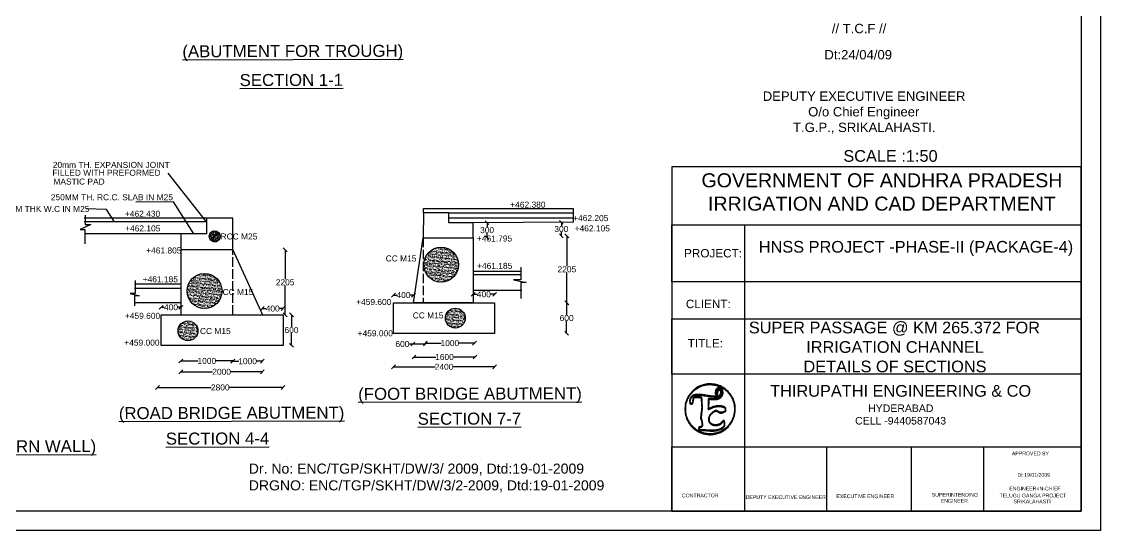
# Model space of a CAD drawing. Header units: millimetres. Extents: x 5124 to 6568637, y 2311 to 91879094.
# Drawn here: x 3502829 to 3529783, y 45931808 to 45944523 of the extents above; entities that cross this region are included whole.
import ezdxf

# ---------------------------------------------------------------- set-up
doc = ezdxf.new("R2010")
doc.units = ezdxf.units.MM
doc.header["$MEASUREMENT"] = 0
doc.linetypes.add('ACAD_ISO02W100', pattern=[15, 12, -3])
for name, color, linetype in [('DIMENSION', 7, 'Continuous'), ('DRAWING', 7, 'Continuous'), ('TEXT', 7, 'Continuous')]:
    doc.layers.add(name, color=color, linetype=linetype)
doc.styles.get("Standard").update_dxf_attribs({"font": 'arial.ttf', "height": 150})
doc.dimstyles.get("Standard").update_dxf_attribs({"dimtxt": 200, "dimasz": 110, "dimexe": 0.18, "dimexo": 0.0625, "dimgap": 0.09, "dimtad": 0, "dimtih": 1, "dimtoh": 1, "dimdec": 0, "dimzin": 0, "dimdsep": 46, "dimtxsty": 'Standard', "dimblk": 'OBLIQUE', "dimcen": 0.09, "dimse1": 1, "dimse2": 1, "dimadec": 0, "dimazin": 0, "dimtfac": 1, "dimtdec": 0, "dimtofl": 0, "dimtmove": 0, "dimatfit": 3, "dimfxl": 1, "dimtolj": 1, "dimtzin": 0, "dimarcsym": 0})

# ---------------------------------------------------------------- blocks, each defined once
blk = doc.blocks.new('_Oblique')
at = {"color": 0, "linetype": 'ByBlock', "lineweight": -2}
blk.add_line((-0.5, -0.5), (0.5, 0.5), dxfattribs=at)
blk = doc.blocks.new('*D108')
at = {"layer": 'Defpoints', "color": 0}
for p in [(3514110, 45939498), (3514459, 45939498), (3514112, 45939123)]:
    blk.add_point(p, dxfattribs=at)
at = {"layer": 'DIMENSION', "color": 0, "lineweight": -2}
for p, q in [((3514459, 45939498), (3514459, 45939387)), ((3514459, 45939123), (3514459, 45939234))]:
    blk.add_line(p, q, dxfattribs=at)
at = {"layer": 'DIMENSION', "color": 0, "lineweight": -2, "xscale": 95, "yscale": 95, "zscale": 95}
for p, rotation in [((3514459, 45939498), 90), ((3514459, 45939123), 270)]:
    blk.add_blockref('_Oblique', p, dxfattribs=dict(at, rotation=rotation))
at = {"layer": 'DIMENSION', "color": 0, "insert": (3514459, 45939311), "char_height": 150, "attachment_point": 5}
blk.add_mtext('\\A1;300', dxfattribs=at)
blk = doc.blocks.new('*D109')
at = {"layer": 'Defpoints', "color": 0}
for p in [(3514112, 45937709), (3514112, 45937496), (3514647, 45937496)]:
    blk.add_point(p, dxfattribs=at)
at = {"layer": 'DIMENSION', "color": 0, "lineweight": -2}
for p, q in [((3514112, 45937709), (3514211, 45937709)), ((3514647, 45937709), (3514548, 45937709))]:
    blk.add_line(p, q, dxfattribs=at)
at = {"layer": 'DIMENSION', "color": 0, "lineweight": -2, "xscale": 95, "yscale": 95, "zscale": 95, "rotation": 180}
blk.add_blockref('_Oblique', (3514112, 45937709), dxfattribs=at)
at = {"layer": 'DIMENSION', "color": 0, "lineweight": -2, "xscale": 95, "yscale": 95, "zscale": 95}
blk.add_blockref('_Oblique', (3514647, 45937709), dxfattribs=at)
at = {"layer": 'DIMENSION', "color": 0, "insert": (3514379, 45937709), "char_height": 150, "attachment_point": 5}
blk.add_mtext('\\A1;400', dxfattribs=at)
blk = doc.blocks.new('*D110')
at = {"layer": 'Defpoints', "color": 0}
for p in [(3516460, 45939507), (3516315, 45939170), (3516460, 45939170)]:
    blk.add_point(p, dxfattribs=at)
at = {"layer": 'DIMENSION', "color": 0, "lineweight": -2}
for p, q in [((3516315, 45939507), (3516315, 45939415)), ((3516315, 45939170), (3516315, 45939262))]:
    blk.add_line(p, q, dxfattribs=at)
at = {"layer": 'DIMENSION', "color": 0, "lineweight": -2, "xscale": 95, "yscale": 95, "zscale": 95}
for p, rotation in [((3516315, 45939507), 90), ((3516315, 45939170), 270)]:
    blk.add_blockref('_Oblique', p, dxfattribs=dict(at, rotation=rotation))
at = {"layer": 'DIMENSION', "color": 0, "insert": (3516315, 45939339), "char_height": 150, "attachment_point": 5}
blk.add_mtext('\\A1;300', dxfattribs=at)
blk = doc.blocks.new('*D111')
at = {"layer": 'Defpoints', "color": 0}
for p in [(3516315, 45939170), (3514647, 45937496), (3516453, 45937496)]:
    blk.add_point(p, dxfattribs=at)
at = {"layer": 'DIMENSION', "color": 0, "lineweight": -2}
for p, q in [((3516453, 45939170), (3516453, 45938410)), ((3516453, 45937496), (3516453, 45938257))]:
    blk.add_line(p, q, dxfattribs=at)
at = {"layer": 'DIMENSION', "color": 0, "lineweight": -2, "xscale": 95, "yscale": 95, "zscale": 95}
for p, rotation in [((3516453, 45939170), 90), ((3516453, 45937496), 270)]:
    blk.add_blockref('_Oblique', p, dxfattribs=dict(at, rotation=rotation))
at = {"layer": 'DIMENSION', "color": 0, "insert": (3516453, 45938333), "char_height": 150, "attachment_point": 5}
blk.add_mtext('\\A1;2205', dxfattribs=at)
blk = doc.blocks.new('*D112')
at = {"layer": 'Defpoints', "color": 0}
for p in [(3516453, 45937496), (3514647, 45936732), (3516447, 45936732)]:
    blk.add_point(p, dxfattribs=at)
at = {"layer": 'DIMENSION', "color": 0, "lineweight": -2}
for p, q in [((3516447, 45937496), (3516447, 45937191)), ((3516447, 45936732), (3516447, 45937038))]:
    blk.add_line(p, q, dxfattribs=at)
at = {"layer": 'DIMENSION', "color": 0, "lineweight": -2, "xscale": 95, "yscale": 95, "zscale": 95}
for p, rotation in [((3516447, 45937496), 90), ((3516447, 45936732), 270)]:
    blk.add_blockref('_Oblique', p, dxfattribs=dict(at, rotation=rotation))
at = {"layer": 'DIMENSION', "color": 0, "insert": (3516447, 45937114), "char_height": 150, "attachment_point": 5}
blk.add_mtext('\\A1;600', dxfattribs=at)
blk = doc.blocks.new('*D113')
at = {"layer": 'Defpoints', "color": 0}
for p in [(3512604, 45936466), (3512604, 45936412), (3512914, 45936407)]:
    blk.add_point(p, dxfattribs=at)
at = {"layer": 'DIMENSION', "color": 0, "lineweight": -2}
for p, q in [((3512604, 45936466), (3512509, 45936466)), ((3512914, 45936466), (3512604, 45936466))]:
    blk.add_line(p, q, dxfattribs=at)
at = {"layer": 'DIMENSION', "color": 0, "lineweight": -2, "xscale": 95, "yscale": 95, "zscale": 95, "rotation": 180}
blk.add_blockref('_Oblique', (3512604, 45936466), dxfattribs=at)
at = {"layer": 'DIMENSION', "color": 0, "lineweight": -2, "xscale": 95, "yscale": 95, "zscale": 95}
blk.add_blockref('_Oblique', (3512914, 45936466), dxfattribs=at)
at = {"layer": 'DIMENSION', "color": 0, "insert": (3512343, 45936466), "char_height": 150, "attachment_point": 5}
blk.add_mtext('\\A1;600', dxfattribs=at)
blk = doc.blocks.new('*D114')
at = {"layer": 'Defpoints', "color": 0}
for p in [(3512914, 45936466), (3514146, 45936487), (3514146, 45936471)]:
    blk.add_point(p, dxfattribs=at)
at = {"layer": 'DIMENSION', "color": 0, "lineweight": -2}
for p, q in [((3512914, 45936487), (3513313, 45936487)), ((3514146, 45936487), (3513747, 45936487))]:
    blk.add_line(p, q, dxfattribs=at)
at = {"layer": 'DIMENSION', "color": 0, "lineweight": -2, "xscale": 95, "yscale": 95, "zscale": 95, "rotation": 180}
blk.add_blockref('_Oblique', (3512914, 45936487), dxfattribs=at)
at = {"layer": 'DIMENSION', "color": 0, "lineweight": -2, "xscale": 95, "yscale": 95, "zscale": 95}
blk.add_blockref('_Oblique', (3514146, 45936487), dxfattribs=at)
at = {"layer": 'DIMENSION', "color": 0, "insert": (3513530, 45936487), "char_height": 150, "attachment_point": 5}
blk.add_mtext('\\A1;1000', dxfattribs=at)
blk = doc.blocks.new('*D115')
at = {"layer": 'Defpoints', "color": 0}
for p in [(3512631, 45936076), (3514157, 45936140), (3514157, 45936098)]:
    blk.add_point(p, dxfattribs=at)
at = {"layer": 'DIMENSION', "color": 0, "lineweight": -2}
for p, q in [((3512631, 45936140), (3513177, 45936140)), ((3514157, 45936140), (3513611, 45936140))]:
    blk.add_line(p, q, dxfattribs=at)
at = {"layer": 'DIMENSION', "color": 0, "lineweight": -2, "xscale": 95, "yscale": 95, "zscale": 95, "rotation": 180}
blk.add_blockref('_Oblique', (3512631, 45936140), dxfattribs=at)
at = {"layer": 'DIMENSION', "color": 0, "lineweight": -2, "xscale": 95, "yscale": 95, "zscale": 95}
blk.add_blockref('_Oblique', (3514157, 45936140), dxfattribs=at)
at = {"layer": 'DIMENSION', "color": 0, "insert": (3513394, 45936140), "char_height": 150, "attachment_point": 5}
blk.add_mtext('\\A1;1600', dxfattribs=at)
blk = doc.blocks.new('*D116')
at = {"layer": 'Defpoints', "color": 0}
for p in [(3512121, 45936732), (3514647, 45936732), (3514647, 45935895)]:
    blk.add_point(p, dxfattribs=at)
at = {"layer": 'DIMENSION', "color": 0, "lineweight": -2}
for p, q in [((3512121, 45935895), (3513159, 45935895)), ((3514647, 45935895), (3513609, 45935895))]:
    blk.add_line(p, q, dxfattribs=at)
at = {"layer": 'DIMENSION', "color": 0, "lineweight": -2, "xscale": 95, "yscale": 95, "zscale": 95, "rotation": 180}
blk.add_blockref('_Oblique', (3512121, 45935895), dxfattribs=at)
at = {"layer": 'DIMENSION', "color": 0, "lineweight": -2, "xscale": 95, "yscale": 95, "zscale": 95}
blk.add_blockref('_Oblique', (3514647, 45935895), dxfattribs=at)
at = {"layer": 'DIMENSION', "color": 0, "insert": (3513384, 45935895), "char_height": 150, "attachment_point": 5}
blk.add_mtext('\\A1;2400', dxfattribs=at)
blk = doc.blocks.new('*D117')
at = {"layer": 'Defpoints', "color": 0}
for p in [(3512121, 45937688), (3512121, 45937496), (3512622, 45937496)]:
    blk.add_point(p, dxfattribs=at)
at = {"layer": 'DIMENSION', "color": 0, "lineweight": -2}
for p, q in [((3512121, 45937688), (3512203, 45937688)), ((3512622, 45937688), (3512540, 45937688))]:
    blk.add_line(p, q, dxfattribs=at)
at = {"layer": 'DIMENSION', "color": 0, "lineweight": -2, "xscale": 95, "yscale": 95, "zscale": 95, "rotation": 180}
blk.add_blockref('_Oblique', (3512121, 45937688), dxfattribs=at)
at = {"layer": 'DIMENSION', "color": 0, "lineweight": -2, "xscale": 95, "yscale": 95, "zscale": 95}
blk.add_blockref('_Oblique', (3512622, 45937688), dxfattribs=at)
at = {"layer": 'DIMENSION', "color": 0, "insert": (3512371, 45937688), "char_height": 150, "attachment_point": 5}
blk.add_mtext('\\A1;400', dxfattribs=at)
blk = doc.blocks.new('*D118')
at = {"layer": 'Defpoints', "color": 0}
for p in [(3506809, 45937197), (3508106, 45937197), (3508106, 45936043)]:
    blk.add_point(p, dxfattribs=at)
at = {"layer": 'DIMENSION', "color": 0, "lineweight": -2}
for p, q in [((3506809, 45936043), (3507241, 45936043)), ((3508106, 45936043), (3507674, 45936043))]:
    blk.add_line(p, q, dxfattribs=at)
at = {"layer": 'DIMENSION', "color": 0, "lineweight": -2, "xscale": 95, "yscale": 95, "zscale": 95, "rotation": 180}
blk.add_blockref('_Oblique', (3506809, 45936043), dxfattribs=at)
at = {"layer": 'DIMENSION', "color": 0, "lineweight": -2, "xscale": 95, "yscale": 95, "zscale": 95}
blk.add_blockref('_Oblique', (3508106, 45936043), dxfattribs=at)
at = {"layer": 'DIMENSION', "color": 0, "insert": (3507457, 45936043), "char_height": 150, "attachment_point": 5}
blk.add_mtext('\\A1;1000', dxfattribs=at)
blk = doc.blocks.new('*D119')
at = {"layer": 'Defpoints', "color": 0}
for p in [(3508846, 45936432), (3508106, 45936043), (3508846, 45936036)]:
    blk.add_point(p, dxfattribs=at)
at = {"layer": 'DIMENSION', "color": 0, "lineweight": -2}
for p, q in [((3508106, 45936036), (3508259, 45936036)), ((3508846, 45936036), (3508693, 45936036))]:
    blk.add_line(p, q, dxfattribs=at)
at = {"layer": 'DIMENSION', "color": 0, "lineweight": -2, "xscale": 95, "yscale": 95, "zscale": 95, "rotation": 180}
blk.add_blockref('_Oblique', (3508106, 45936036), dxfattribs=at)
at = {"layer": 'DIMENSION', "color": 0, "lineweight": -2, "xscale": 95, "yscale": 95, "zscale": 95}
blk.add_blockref('_Oblique', (3508846, 45936036), dxfattribs=at)
at = {"layer": 'DIMENSION', "color": 0, "insert": (3508476, 45936036), "char_height": 150, "attachment_point": 5}
blk.add_mtext('\\A1;1000', dxfattribs=at)
blk = doc.blocks.new('*D120')
at = {"layer": 'Defpoints', "color": 0}
for p in [(3509361, 45937352), (3508846, 45937197), (3509361, 45937197)]:
    blk.add_point(p, dxfattribs=at)
at = {"layer": 'DIMENSION', "color": 0, "lineweight": -2}
for p, q in [((3508846, 45937352), (3508935, 45937352)), ((3509361, 45937352), (3509272, 45937352))]:
    blk.add_line(p, q, dxfattribs=at)
at = {"layer": 'DIMENSION', "color": 0, "lineweight": -2, "xscale": 95, "yscale": 95, "zscale": 95, "rotation": 180}
blk.add_blockref('_Oblique', (3508846, 45937352), dxfattribs=at)
at = {"layer": 'DIMENSION', "color": 0, "lineweight": -2, "xscale": 95, "yscale": 95, "zscale": 95}
blk.add_blockref('_Oblique', (3509361, 45937352), dxfattribs=at)
at = {"layer": 'DIMENSION', "color": 0, "insert": (3509103, 45937352), "char_height": 150, "attachment_point": 5}
blk.add_mtext('\\A1;400', dxfattribs=at)
blk = doc.blocks.new('*D121')
at = {"layer": 'Defpoints', "color": 0}
for p in [(3509361, 45937197), (3509361, 45936432), (3509573, 45936432)]:
    blk.add_point(p, dxfattribs=at)
at = {"layer": 'DIMENSION', "color": 0, "lineweight": -2}
for p, q in [((3509573, 45937197), (3509573, 45936891)), ((3509573, 45936432), (3509573, 45936738))]:
    blk.add_line(p, q, dxfattribs=at)
at = {"layer": 'DIMENSION', "color": 0, "lineweight": -2, "xscale": 95, "yscale": 95, "zscale": 95}
for p, rotation in [((3509573, 45937197), 90), ((3509573, 45936432), 270)]:
    blk.add_blockref('_Oblique', p, dxfattribs=dict(at, rotation=rotation))
at = {"layer": 'DIMENSION', "color": 0, "insert": (3509573, 45936815), "char_height": 150, "attachment_point": 5}
blk.add_mtext('\\A1;600', dxfattribs=at)
blk = doc.blocks.new('*D122')
at = {"layer": 'Defpoints', "color": 0}
for p in [(3506809, 45937197), (3508846, 45937197), (3508846, 45935770)]:
    blk.add_point(p, dxfattribs=at)
at = {"layer": 'DIMENSION', "color": 0, "lineweight": -2}
for p, q in [((3506809, 45935770), (3507602, 45935770)), ((3508846, 45935770), (3508052, 45935770))]:
    blk.add_line(p, q, dxfattribs=at)
at = {"layer": 'DIMENSION', "color": 0, "lineweight": -2, "xscale": 95, "yscale": 95, "zscale": 95, "rotation": 180}
blk.add_blockref('_Oblique', (3506809, 45935770), dxfattribs=at)
at = {"layer": 'DIMENSION', "color": 0, "lineweight": -2, "xscale": 95, "yscale": 95, "zscale": 95}
blk.add_blockref('_Oblique', (3508846, 45935770), dxfattribs=at)
at = {"layer": 'DIMENSION', "color": 0, "insert": (3507827, 45935770), "char_height": 150, "attachment_point": 5}
blk.add_mtext('\\A1;2000', dxfattribs=at)
blk = doc.blocks.new('*D123')
at = {"layer": 'Defpoints', "color": 0}
for p in [(3506226, 45936432), (3509361, 45936432), (3509361, 45935380)]:
    blk.add_point(p, dxfattribs=at)
at = {"layer": 'DIMENSION', "color": 0, "lineweight": -2}
for p, q in [((3506226, 45935380), (3507568, 45935380)), ((3509361, 45935380), (3508018, 45935380))]:
    blk.add_line(p, q, dxfattribs=at)
at = {"layer": 'DIMENSION', "color": 0, "lineweight": -2, "xscale": 95, "yscale": 95, "zscale": 95, "rotation": 180}
blk.add_blockref('_Oblique', (3506226, 45935380), dxfattribs=at)
at = {"layer": 'DIMENSION', "color": 0, "lineweight": -2, "xscale": 95, "yscale": 95, "zscale": 95}
blk.add_blockref('_Oblique', (3509361, 45935380), dxfattribs=at)
at = {"layer": 'DIMENSION', "color": 0, "insert": (3507793, 45935380), "char_height": 150, "attachment_point": 5}
blk.add_mtext('\\A1;2800', dxfattribs=at)
blk = doc.blocks.new('*D124')
at = {"layer": 'Defpoints', "color": 0}
for p in [(3508106, 45938819), (3509413, 45938819), (3509361, 45937197)]:
    blk.add_point(p, dxfattribs=at)
at = {"layer": 'DIMENSION', "color": 0, "lineweight": -2}
for p, q in [((3509413, 45938819), (3509413, 45938085)), ((3509413, 45937197), (3509413, 45937932))]:
    blk.add_line(p, q, dxfattribs=at)
at = {"layer": 'DIMENSION', "color": 0, "lineweight": -2, "xscale": 95, "yscale": 95, "zscale": 95}
for p, rotation in [((3509413, 45938819), 90), ((3509413, 45937197), 270)]:
    blk.add_blockref('_Oblique', p, dxfattribs=dict(at, rotation=rotation))
at = {"layer": 'DIMENSION', "color": 0, "insert": (3509413, 45938008), "char_height": 150, "attachment_point": 5}
blk.add_mtext('\\A1;2205', dxfattribs=at)
blk = doc.blocks.new('*D155')
at = {"layer": 'Defpoints', "color": 0}
for p in [(3506809, 45937384), (3506316, 45937197), (3506809, 45937197)]:
    blk.add_point(p, dxfattribs=at)
at = {"layer": 'DIMENSION', "color": 0, "lineweight": -2}
for p, q in [((3506316, 45937384), (3506394, 45937384)), ((3506809, 45937384), (3506731, 45937384))]:
    blk.add_line(p, q, dxfattribs=at)
at = {"layer": 'DIMENSION', "color": 0, "lineweight": -2, "xscale": 95, "yscale": 95, "zscale": 95, "rotation": 180}
blk.add_blockref('_Oblique', (3506316, 45937384), dxfattribs=at)
at = {"layer": 'DIMENSION', "color": 0, "lineweight": -2, "xscale": 95, "yscale": 95, "zscale": 95}
blk.add_blockref('_Oblique', (3506809, 45937384), dxfattribs=at)
at = {"layer": 'DIMENSION', "color": 0, "insert": (3506562, 45937384), "char_height": 150, "attachment_point": 5}
blk.add_mtext('\\A1;400', dxfattribs=at)

msp = doc.modelspace()

# ---------------------------------------------------------------- hatches: boundary and pattern name
at = {"layer": 'DRAWING'}
h = msp.add_hatch(dxfattribs=at)
h.set_pattern_fill('AR-CONC,_O', color=256, scale=10)
h.set_pattern_definition([(50, (72890.655, -21554.027), (71.72601826, -6.2752135), [7.5, -82.5]), (355, (72890.655, -21554.03), (-13.87513336, 75.21921337), [6, -66]), (100.4514, (72896.63, -21554.55), (57.85093817, 68.94395421), [6.374019, -70.1142112]), (46.1842, (72890.655, -21534.03), (106.72410486, -16.55190143), [11.25, -123.75]), (96.6356, (72899.55, -21535.41), (93.46627055, 97.4117871), [9.5610288, -105.1713]), (351.1842, (72890.65, -21534.03), (93.46619451, 97.4118601), [9, -99]), (21, (72900.655, -21539.027), (59.69070521, -40.26188907), [7.5, -82.5]), (326, (72900.655, -21539.03), (24.33153319, 72.5150045), [6, -66]), (71.4514, (72905.63, -21542.38), (84.02226286, 32.25304967), [6.374019, -70.1142112]), (37.5, (72890.655, -21554.027), (1.215985532, 33.289385383), [0, -65.2, 0, -67, 0, -66.25]), (7.5, (72890.655, -21554.027), (26.306953744, 39.441171188), [0, -38.2, 0, -63.7, 0, -25.25]), (327.5, (72868.355, -21554.027), (53.382243617, -2.255487173), [0, -25, 0, -78, 0, -103.5]), (317.5, (72858.355, -21554.027), (58.318616934, 10.010498233), [0, -32.5, 0, -51.8, 0, -73.5])])
h.paths.add_polyline_path([(3507517.6, 45939158.7, 1), (3507792.9, 45939158.7, 1)])
h = msp.add_hatch(dxfattribs=at)
h.set_pattern_fill('AR-CONC,_O', color=256, scale=10)
h.set_pattern_definition([(50, (78545.736, -22263.086), (71.72601826, -6.2752135), [7.5, -82.5]), (355, (78545.736, -22263.086), (-13.87513336, 75.21921337), [6, -66]), (100.4514, (78551.71, -22263.61), (57.85093817, 68.94395421), [6.374019, -70.1142112]), (46.1842, (78545.74, -22243.09), (106.72410486, -16.55190143), [11.25, -123.75]), (96.6356, (78554.63, -22244.47), (93.46627055, 97.4117871), [9.5610288, -105.1713]), (351.1842, (78545.74, -22243.09), (93.46619451, 97.4118601), [9, -99]), (21, (78555.736, -22248.086), (59.69070521, -40.26188907), [7.5, -82.5]), (326, (78555.736, -22248.086), (24.33153319, 72.5150045), [6, -66]), (71.4514, (78560.71, -22251.44), (84.02226286, 32.25304967), [6.374019, -70.1142112]), (37.5, (78545.736, -22263.086), (1.215985532, 33.289385383), [0, -65.2, 0, -67, 0, -66.25]), (7.5, (78545.736, -22263.086), (26.306953744, 39.441171188), [0, -38.2, 0, -63.7, 0, -25.25]), (327.5, (78523.436, -22263.086), (53.382243617, -2.255487173), [0, -25, 0, -78, 0, -103.5]), (317.5, (78513.436, -22263.086), (58.318616934, 10.010498233), [0, -32.5, 0, -51.8, 0, -73.5])])
h.paths.add_polyline_path([(3512875.7, 45938449.6, 1), (3513745, 45938449.6, 1)])
h = msp.add_hatch(dxfattribs=at)
h.set_pattern_fill('AR-CONC,_O', color=256, scale=10)
h.set_pattern_definition([(50, (72634.953, -22921.46), (71.72601826, -6.2752135), [7.5, -82.5]), (355, (72634.95, -22921.46), (-13.87513336, 75.21921337), [6, -66]), (100.4514, (72640.93, -22921.98), (57.85093817, 68.94395421), [6.374019, -70.1142112]), (46.1842, (72634.95, -22901.46), (106.72410486, -16.55190143), [11.25, -123.75]), (96.6356, (72643.85, -22902.84), (93.46627055, 97.4117871), [9.5610288, -105.1713]), (351.1842, (72634.95, -22901.46), (93.46619451, 97.4118601), [9, -99]), (21, (72644.953, -22906.46), (59.69070521, -40.26188907), [7.5, -82.5]), (326, (72644.95, -22906.46), (24.33153319, 72.5150045), [6, -66]), (71.4514, (72649.93, -22909.81), (84.02226286, 32.25304967), [6.374019, -70.1142112]), (37.5, (72634.953, -22921.458), (1.215985532, 33.289385383), [0, -65.2, 0, -67, 0, -66.25]), (7.5, (72634.953, -22921.458), (26.306953744, 39.441171188), [0, -38.2, 0, -63.7, 0, -25.25]), (327.5, (72612.653, -22921.458), (53.382243617, -2.255487173), [0, -25, 0, -78, 0, -103.5]), (317.5, (72602.653, -22921.46), (58.318616934, 10.010498233), [0, -32.5, 0, -51.8, 0, -73.5])])
h.paths.add_polyline_path([(3506962.4, 45937791.2, 1), (3507836.7, 45937791.2, 1)])
h = msp.add_hatch(dxfattribs=at)
h.set_pattern_fill('AR-CONC,_O', color=256, scale=10)
h.set_pattern_definition([(50, (78900.82, -23599.59), (71.72601826, -6.2752135), [7.5, -82.5]), (355, (78900.82, -23599.59), (-13.87513336, 75.21921337), [6, -66]), (100.4514, (78906.796, -23600.116), (57.85093817, 68.94395421), [6.374019, -70.1142112]), (46.1842, (78900.82, -23579.59), (106.72410486, -16.55190143), [11.25, -123.75]), (96.6356, (78909.71, -23580.97), (93.46627055, 97.4117871), [9.5610288, -105.1713]), (351.1842, (78900.82, -23579.59), (93.46619451, 97.4118601), [9, -99]), (21, (78910.82, -23584.59), (59.69070521, -40.26188907), [7.5, -82.5]), (326, (78910.82, -23584.59), (24.33153319, 72.5150045), [6, -66]), (71.4514, (78915.79, -23587.95), (84.02226286, 32.25304967), [6.374019, -70.1142112]), (37.5, (78900.819, -23599.593), (1.215985532, 33.289385383), [0, -65.2, 0, -67, 0, -66.25]), (7.5, (78900.82, -23599.593), (26.306953744, 39.441171188), [0, -38.2, 0, -63.7, 0, -25.25]), (327.5, (78878.519, -23599.593), (53.382243617, -2.255487173), [0, -25, 0, -78, 0, -103.5]), (317.5, (78868.52, -23599.593), (58.318616934, 10.010498233), [0, -32.5, 0, -51.8, 0, -73.5])])
h.paths.add_polyline_path([(3513417.4, 45937113.1, 1), (3513913.4, 45937113.1, 1)])
h = msp.add_hatch(dxfattribs=at)
h.set_pattern_fill('AR-CONC,_O', color=256, scale=10)
h.set_pattern_definition([(50, (72220.993, -23916.705), (71.72601826, -6.2752135), [7.5, -82.5]), (355, (72220.99, -23916.705), (-13.87513336, 75.21921337), [6, -66]), (100.4514, (72226.97, -23917.23), (57.85093817, 68.94395421), [6.374019, -70.1142112]), (46.1842, (72220.99, -23896.705), (106.72410486, -16.55190143), [11.25, -123.75]), (96.6356, (72229.89, -23898.08), (93.46627055, 97.4117871), [9.5610288, -105.1713]), (351.1842, (72220.99, -23896.7), (93.46619451, 97.4118601), [9, -99]), (21, (72230.993, -23901.705), (59.69070521, -40.26188907), [7.5, -82.5]), (326, (72230.99, -23901.705), (24.33153319, 72.5150045), [6, -66]), (71.4514, (72235.97, -23905.06), (84.02226286, 32.25304967), [6.374019, -70.1142112]), (37.5, (72220.993, -23916.705), (1.215985532, 33.289385383), [0, -65.2, 0, -67, 0, -66.25]), (7.5, (72220.993, -23916.705), (26.306953744, 39.441171188), [0, -38.2, 0, -63.7, 0, -25.25]), (327.5, (72198.693, -23916.705), (53.382243617, -2.255487173), [0, -25, 0, -78, 0, -103.5]), (317.5, (72188.693, -23916.705), (58.318616934, 10.010498233), [0, -32.5, 0, -51.8, 0, -73.5])])
h.paths.add_polyline_path([(3506737.6, 45936796, 1), (3507233.6, 45936796, 1)])

# ---------------------------------------------------------------- linework, layer by layer
for points in [[(3519926.1, 45935464.8, 0.011371), (3519856.6, 45935448, 0.02579), (3519805.1, 45935431.5, 0.027062), (3519757.2, 45935410.2, 0.013799), (3519699.3, 45935378.7, 0.049276), (3519647, 45935341, 0.020623), (3519584.4, 45935281, 0.020736), (3519525.6, 45935214.5, 0.039557), (3519485.2, 45935155.8, 0.070595), (3519420.5, 45934995.3, 0.067578), (3519401.7, 45934820.7, 0.067285), (3519430.2, 45934646.8, 0.06891), (3519503.7, 45934488.1, 0.057705), (3519590.2, 45934382.7, 0.054334), (3519700.1, 45934297.3, 0.05355), (3519827.5, 45934236.7, 0.052844), (3519965.4, 45934204.1, 0.040381), (3520043, 45934200.6, 0.03202), (3520126.6, 45934208.9, 0.031364), (3520210.4, 45934228.2, 0.03411), (3520288.7, 45934257.4, 0.075635), (3520445.6, 45934359.3, 0.073326), (3520567, 45934504.2, 0.073591), (3520641.1, 45934677.5, 0.077104), (3520660.3, 45934862, 0.004861), (3520657.2, 45934913.2, 0.019003), (3520653.8, 45934944.7, 0.02286), (3520648.3, 45934972.9, 0.009468), (3520638.4, 45935010.6, 0.065489), (3520577.7, 45935151.8, 0.057691), (3520480.3, 45935279.3, 0.058022), (3520357, 45935380.6, 0.068022), (3520219.9, 45935444.4, 0.035725), (3520150.9, 45935460.5, 0.021943), (3520067.9, 45935469.9, 0.021989), (3519987.1, 45935471.9, 0.048915)], [(3520186.9, 45935430.8, -0.010053), (3520232.2, 45935417.9, -0.02116), (3520266.6, 45935405.6, -0.022523), (3520298.5, 45935391, -0.013074), (3520335.5, 45935370.8, -0.040153), (3520404.6, 45935322.9, -0.032263), (3520470.8, 45935261.1, -0.031944), (3520529.2, 45935190.5, -0.036921), (3520575.1, 45935116.2, -0.012801), (3520590.6, 45935084.4, -0.018323), (3520602.6, 45935055.4, -0.011926), (3520611, 45935031.2, -0.421559), (3520608.4, 45935026.4, 0.438354), (3520608, 45935025.6, 0.035377), (3520609.1, 45935023.3, 0.030088), (3520611.1, 45935020.1, 0.016409), (3520613.9, 45935016.5, -0.136522), (3520627.5, 45934986.1, -0.015322), (3520636.5, 45934910.2, -0.019775), (3520640.4, 45934828.7, -0.035566), (3520636.2, 45934762, -0.046854), (3520608.3, 45934641.4, -0.049001), (3520558.7, 45934529.9, -0.049074), (3520488.4, 45934430.4, -0.047266), (3520399.3, 45934345.1, -0.036649), (3520351.2, 45934312.5, -0.020541), (3520288.5, 45934279.8, -0.020402), (3520225.4, 45934253.2, -0.050634), (3520177, 45934240.4, 0.011096), (3520168, 45934238.8, 0.006376), (3520157.2, 45934236.4, 0.006368), (3520146.4, 45934233.8, 0.010561), (3520137.4, 45934231.3, -0.075797), (3520053.9, 45934219.3, -0.036256), (3519945.6, 45934228.1, -0.035773), (3519835.4, 45934253.4, -0.053967), (3519745, 45934292.1, -0.043816), (3519642.7, 45934362.1, -0.050353), (3519559.3, 45934446, -0.04992), (3519493.7, 45934545.5, -0.041857), (3519444.6, 45934662, -0.041799), (3519430.2, 45934723.1, -0.022952), (3519422.4, 45934799.6, -0.022835), (3519421.6, 45934877.8, -0.036198), (3519428.7, 45934944.4, -0.027029), (3519442.6, 45935002.6, -0.021589), (3519463.6, 45935063.6, -0.021847), (3519489.3, 45935121.5, -0.030803), (3519517.5, 45935170.5, -0.030973), (3519552, 45935216.1, -0.014365), (3519602, 45935271.2, -0.013732), (3519653.3, 45935321.7, -0.048124), (3519690.1, 45935349.8, -0.015617), (3519719.4, 45935366.9, -0.006514), (3519759.9, 45935388, -0.006284), (3519800.1, 45935407.8, -0.02113), (3519827.1, 45935419.2, -0.047647), (3519907.9, 45935441.1, -0.034153), (3520001.2, 45935450.5, -0.033468), (3520097.3, 45935447.2, -0.039389)], [(3520223.2, 45935374, 0.079905), (3520206.7, 45935363.7, 0.042826), (3520189.8, 45935346.4, 0.042991), (3520176.5, 45935327, 0.097401), (3520170.9, 45935310.1, -0.017144), (3520169.4, 45935300.6, -0.007361), (3520166.7, 45935288, -0.007273), (3520163.5, 45935274.7, -0.009527), (3520160.1, 45935262.7, 0.057314), (3520155.9, 45935239.1, 0.105744), (3520158.8, 45935219.8, 0.129803), (3520168.6, 45935206, 0.112787), (3520184.4, 45935198, 0.089359), (3520203.3, 45935196.7, 0.205539), (3520215.4, 45935203.6, 0.119945), (3520222.8, 45935220.6, 0.023277), (3520227, 45935254, -0.017196), (3520230.9, 45935288.3, -0.101894), (3520237, 45935305.2, -0.209902), (3520247.1, 45935312.1, -0.109281), (3520262.6, 45935311.7, -0.199104), (3520282.1, 45935297.2, -0.104543), (3520292.1, 45935268.2, -0.087788), (3520290.2, 45935232.8, -0.092435), (3520276.2, 45935200.8, -0.140361), (3520243.8, 45935173.8, -0.085225), (3520195.1, 45935161.6, -0.045138), (3520118.6, 45935162.7, -0.010085), (3519988.8, 45935178.9, 0.001129), (3519863, 45935197, 0.010475), (3519808.5, 45935203.5, 0.019654), (3519767.2, 45935206, 0.009807), (3519714.8, 45935206, 0.021045), (3519659.5, 45935202.6, 0.064199), (3519623, 45935193.9, 0.07759), (3519593.8, 45935177.4, 0.04157), (3519563.5, 45935149, 0.033858), (3519542.6, 45935122.5, 0.055821), (3519529.3, 45935097.4, 0.056084), (3519521.9, 45935070, 0.03454), (3519519.1, 45935036.7, 0.036481), (3519521.1, 45935003.2, 0.103396), (3519528.8, 45934981.3, 0.148662), (3519542.7, 45934968.8, 0.109578), (3519562.9, 45934964.3, 0.120124), (3519582.9, 45934969.2, 0.145), (3519596.7, 45934982.5, 0.076305), (3519606.6, 45935008.5, 0.015923), (3519615.4, 45935056.7, -0.009484), (3519619.4, 45935080.6, -0.012925), (3519624, 45935102, -0.009784), (3519628.6, 45935119.5, -0.12767), (3519632, 45935125.2, -0.187867), (3519645.1, 45935131, -0.006627), (3519701.3, 45935132.6, -0.01166), (3519755.8, 45935132.3, -0.060862), (3519785.4, 45935127.7, -0.161099), (3519797.7, 45935119.5, -0.110854), (3519804.9, 45935104.1, -0.037878), (3519809.1, 45935074.1, -0.003666), (3519813.4, 45935000.7, 0.004284), (3519815, 45934973.8, 0.004704), (3519817, 45934947.9, 0.004401), (3519819.1, 45934925.7, 0.023561), (3519821, 45934913.8, -0.066487), (3519822.4, 45934892.5, -0.007257), (3519818.4, 45934843.6, -0.006419), (3519810.6, 45934772.5, -0.001903), (3519796.9, 45934663.9, 0.0101), (3519793.4, 45934631.7, 0.046767), (3519793.5, 45934613.1, 0.054451), (3519797.1, 45934596.1, 0.016832), (3519806, 45934571.5, -0.025497), (3519812.9, 45934551.4, -0.017703), (3519818.8, 45934528.2, -0.016989), (3519823.2, 45934503.3, -0.017395), (3519825.9, 45934478.4), (3519829.8, 45934425), (3519804.4, 45934410.7, -0.015536), (3519793.9, 45934405.3, -0.017122), (3519783.5, 45934400.7, -0.016739), (3519774.4, 45934397.3, -0.078777), (3519768.9, 45934396.5, 0.131176), (3519755.6, 45934392.9, 0.136592), (3519746.1, 45934383.3, 0.106124), (3519741.4, 45934367.9, 0.058162), (3519742.1, 45934348.1, 0.016688), (3519744.1, 45934337.1, 0.019181), (3519746.8, 45934326.7, 0.018627), (3519749.7, 45934318.2, 0.096084), (3519752.4, 45934313.9, 0.155202), (3519757, 45934311.3, 0.015688), (3519769.7, 45934309.1, 0.01847), (3519785.3, 45934307.5, 0.013691), (3519802.7, 45934306.7, -0.011921), (3519861.6, 45934304.6, -0.00413), (3519946.4, 45934298.7, -0.001098), (3520036.4, 45934291.5, -0.118504), (3520047.9, 45934287.7, 0.16291), (3520061, 45934284.7, 0.003581), (3520126.7, 45934291.2, 0.008625), (3520189.9, 45934299.1, 0.028406), (3520231, 45934307.3, 0.032579), (3520269.9, 45934320.2, 0.025466), (3520310.2, 45934339, 0.026004), (3520345.7, 45934360.3, 0.061344), (3520369, 45934380.4, 0.068447), (3520389.5, 45934410.5, 0.076262), (3520400.2, 45934443.9, 0.067476), (3520401, 45934482.3, 0.040065), (3520392.3, 45934527.2, 0.044341), (3520384.1, 45934548.7, 0.167899), (3520374.2, 45934558.8, 0.248042), (3520362.8, 45934558.4, 0.093969), (3520350.3, 45934547.8, -0.014529), (3520310.6, 45934501.4, -0.059632), (3520282.7, 45934477.3, -0.07471), (3520253.1, 45934463.1, -0.031322), (3520210.1, 45934452.8, -0.011719), (3520182.6, 45934448.7, -0.030157), (3520162.5, 45934447.4, -0.035481), (3520144.5, 45934448.6, -0.022756), (3520123.8, 45934452.4, -0.041651), (3520091.8, 45934462.7, -0.044873), (3520062.7, 45934478, -0.048687), (3520039.3, 45934496.6, -0.078972), (3520024.1, 45934517, -0.088886), (3520014.7, 45934546.1, -0.038681), (3520012.5, 45934586.9, -0.038538), (3520016.7, 45934628.7, -0.068656), (3520027.3, 45934661.6, -0.047822), (3520046.6, 45934693.3, -0.035478), (3520073.5, 45934724.3, -0.035754), (3520104.1, 45934751, -0.052131), (3520134.7, 45934769.3, -0.030465), (3520167.3, 45934782.1, -0.089851), (3520191.1, 45934785.4, -0.11423), (3520211.1, 45934779.8, -0.067663), (3520231.1, 45934765, 0.096235), (3520256.6, 45934748.4, 0.073317), (3520288.9, 45934740.5, 0.064558), (3520326.1, 45934741.8, 0.048869), (3520365.6, 45934752.4, 0.015923), (3520402.1, 45934767.5, 0.109612), (3520417.5, 45934779.1, 0.141247), (3520424.7, 45934794.7, 0.03256), (3520427.2, 45934824, 0.013265), (3520427, 45934846.8, 0.061516), (3520425, 45934859.7, 0.091027), (3520420.2, 45934869.2, 0.050414), (3520411.4, 45934878.8, 0.128873), (3520341.9, 45934914.1, 0.05989), (3520240.3, 45934923.7, 0.055893), (3520129.4, 45934908.4, 0.065288), (3520030.8, 45934869.1, -0.008116), (3520018.8, 45934862.7, -0.012981), (3520008.4, 45934857.6, -0.006773), (3519999.6, 45934853.8, -0.304845), (3519997.8, 45934854.1, -0.211798), (3519997, 45934856.3, -0.000838), (3519998.3, 45934882.5, -0.003985), (3520000.1, 45934912.3, -0.002472), (3520002.7, 45934947.4, 0.004385), (3520005.3, 45934984.1, 0.005065), (3520007.1, 45935019.1, 0.004554), (3520008, 45935048.8, 0.029433), (3520007.5, 45935063.8), (3520005.1, 45935089.1), (3520034.9, 45935084.5, 0.022308), (3520051.2, 45935082.7, 0.005402), (3520078.3, 45935081.3, 0.005531), (3520109.4, 45935080.3, 0.005473), (3520140.7, 45935080, 0.006594), (3520184.9, 45935080.6, 0.031106), (3520210.2, 45935082.9, 0.045299), (3520230.3, 45935087.9, 0.025886), (3520253.4, 45935097.3, 0.074598), (3520296.7, 45935126, 0.070434), (3520330.6, 45935166.6, 0.07263), (3520351.1, 45935213.7, 0.089071), (3520355.3, 45935261.5, 0.01957), (3520350.8, 45935296, 0.056074), (3520344.1, 45935319.2, 0.065261), (3520333.1, 45935338.3, 0.034277), (3520314.9, 45935358.9, 0.027009), (3520302.4, 45935370, 0.068734), (3520292, 45935376.2, 0.07176), (3520280.5, 45935379.2, 0.031521), (3520264.8, 45935379.9, 0.016443), (3520253, 45935379.4, 0.015199), (3520240.9, 45935378, 0.015395), (3520230.2, 45935376.2, 0.04795)], [(3520293.6, 45935352.3, -0.056619), (3520312.1, 45935333.3, -0.070112), (3520324.4, 45935312, -0.063176), (3520331.1, 45935286.3, -0.036102), (3520332.9, 45935254.2, -0.026103), (3520330.7, 45935221.4, -0.05922), (3520324.9, 45935197.3, -0.061276), (3520313.7, 45935175.8, -0.029698), (3520294.6, 45935151.2, -0.094532), (3520257.3, 45935122.1, -0.069609), (3520207.7, 45935104.8, -0.05177), (3520142.1, 45935098.8, -0.023109), (3520055.5, 45935103.7, 0.014899), (3520012.2, 45935106.9, 0.124815), (3519993.2, 45935102.9, 0.252886), (3519985.1, 45935091.7, 0.073732), (3519985.6, 45935069.7, -0.042717), (3519986.8, 45935054.7, -0.005288), (3519986.4, 45935021.8, -0.006212), (3519984.9, 45934982.7, -0.005103), (3519982.4, 45934941, 0.004606), (3519979.7, 45934896, 0.010714), (3519978.7, 45934862.2, 0.007341), (3519978.8, 45934836.6, 0.193504), (3519981.5, 45934830.4, 0.272952), (3519987.1, 45934828.9, 0.017404), (3520003.9, 45934834.4, 0.018882), (3520026.4, 45934843.6, 0.007944), (3520056, 45934857.6, -0.00991), (3520096, 45934876.3, -0.029968), (3520124.1, 45934886.8, -0.03192), (3520152.4, 45934893.6, -0.012489), (3520192, 45934899.4, -0.031624), (3520259.2, 45934903.2, -0.042774), (3520319.8, 45934897.6, -0.049658), (3520369.4, 45934883.6, -0.102801), (3520402.9, 45934861.6, -0.146745), (3520409.3, 45934849.6, -0.055372), (3520411.1, 45934830.3, -0.054274), (3520408.5, 45934810.1, -0.094139), (3520401.6, 45934794.8, -0.119575), (3520386.9, 45934781.9, -0.039208), (3520360.3, 45934770.4, -0.03788), (3520328.8, 45934762.4, -0.043914), (3520298, 45934759.6, -0.027336), (3520280, 45934760.6, -0.068469), (3520267.3, 45934763.8, -0.065144), (3520255.6, 45934770.4, -0.022939), (3520240.6, 45934782.8, 0.07041), (3520215.3, 45934799.9, 0.111511), (3520189.9, 45934805.9, 0.08847), (3520160.2, 45934800.9, 0.032101), (3520120.9, 45934783.9, 0.049567), (3520087.5, 45934762.4, 0.035227), (3520054.6, 45934732.3, 0.034846), (3520025.8, 45934697.5, 0.044392), (3520004.7, 45934661.5, 0.072348), (3519996.6, 45934635.3, 0.020236), (3519991.7, 45934592.4, 0.012952), (3519989.6, 45934549.3, 0.265664), (3519995.6, 45934538.3, -0.115377), (3519998.1, 45934535.9, -0.049412), (3520000.2, 45934531.7, -0.04534), (3520001.6, 45934526.6, -0.044785), (3520002, 45934521.3, 0.179828), (3520008.7, 45934503.4, 0.032309), (3520034.1, 45934477.5, 0.035345), (3520064.9, 45934453.7, 0.067561), (3520092.9, 45934440, 0.028537), (3520125.4, 45934431.3, 0.039847), (3520155.2, 45934427.5, 0.038236), (3520186.2, 45934428.5, 0.023572), (3520222.3, 45934434.1, 0.033201), (3520259.3, 45934444.3, 0.052304), (3520289.2, 45934458.3, 0.054197), (3520314.8, 45934477.8, 0.038969), (3520338.8, 45934504.5, -0.007998), (3520348, 45934516.1, -0.011914), (3520356.4, 45934525.9, -0.007046), (3520363.7, 45934533.7, -0.189724), (3520366.2, 45934534.9, -0.31512), (3520368.2, 45934533.6, -0.012989), (3520371.6, 45934525.3, -0.018519), (3520375.1, 45934514.6, -0.0116), (3520378.5, 45934501.9, -0.076654), (3520382.4, 45934454, -0.116551), (3520370.1, 45934414.4, -0.101292), (3520339.5, 45934380.7, -0.047771), (3520288.9, 45934350.5, -0.047916), (3520223.2, 45934326.9, -0.038807), (3520149.5, 45934314.1, -0.030246), (3520058.7, 45934311, -0.013533), (3519939.3, 45934317.3, 0.003397), (3519900.9, 45934320.2, 0.003258), (3519861.9, 45934322.5, 0.003226), (3519827.5, 45934324.1, 0.011736), (3519805.6, 45934324.5), (3519764.3, 45934324.3), (3519764.3, 45934343.9), (3519764.3, 45934359.2), (3519764.3, 45934368.4, -0.255878), (3519765.6, 45934370.8, -0.021331), (3519771.9, 45934374.4, -0.024284), (3519780.3, 45934378.3, -0.016153), (3519790.2, 45934382, 0.029102), (3519801.3, 45934386.4, 0.019825), (3519813.4, 45934392.7, 0.020023), (3519824.6, 45934399.7, 0.037497), (3519833, 45934406.4, 0.047773), (3519842.7, 45934417.2, 0.109676), (3519847.1, 45934427.2, 0.059805), (3519848.2, 45934441.6, 0.007063), (3519846.4, 45934473.7, 0.017193), (3519844, 45934496.3, 0.01193), (3519839.7, 45934521.6, 0.012048), (3519834.5, 45934545.8, 0.024163), (3519829.1, 45934564.6, -0.021994), (3519822, 45934588.1, -0.038871), (3519818.7, 45934608.1, -0.030789), (3519818, 45934631.3, -0.009072), (3519819.9, 45934666.9, -0.001709), (3519821.7, 45934692.5, -0.001884), (3519823.7, 45934717.2, -0.001751), (3519825.6, 45934738.4, -0.009616), (3519826.8, 45934749.7, 0.002783), (3519837.2, 45934832.7, 0.015642), (3519841.1, 45934877.3, 0.027419), (3519841.1, 45934909.7, 0.025052), (3519837.7, 45934943, -0.013359), (3519834.8, 45934964.9, -0.007032), (3519832.5, 45934992.3, -0.006991), (3519830.8, 45935020.4, -0.010691), (3519830.3, 45935044.8, 0.009817), (3519829.3, 45935089.1, 0.054013), (3519825.8, 45935112.7, 0.099692), (3519818.4, 45935127.9, 0.084336), (3519805.3, 45935140, 0.111049), (3519781.8, 45935148.8, 0.01671), (3519731.3, 45935154.1, 0.019303), (3519679.7, 45935155.8, 0.061247), (3519645.5, 45935151.3, 0.116126), (3519625.8, 45935141, 0.097571), (3519611.3, 45935122.5, 0.067516), (3519601.3, 45935093.7, 0.026486), (3519595.2, 45935052, -0.029178), (3519589.7, 45935015.7, -0.08956), (3519580.3, 45934992.8, -0.186289), (3519567.8, 45934983.5, -0.209405), (3519553, 45934985.7, -0.132851), (3519541.9, 45934997.6, -0.091992), (3519536.4, 45935015.4, -0.064225), (3519536.7, 45935039.6, -0.027894), (3519542.9, 45935071.3, -0.043994), (3519553.7, 45935101.8, -0.055217), (3519569, 45935127.6, -0.053692), (3519590, 45935149.9, -0.038475), (3519617.7, 45935170.2, -0.115688), (3519661.2, 45935184.8, -0.031518), (3519734.3, 45935187.1, -0.022483), (3519838.5, 45935179.1, -0.007666), (3519988.8, 45935158.4, 0.006179), (3520034.9, 45935152, 0.0054), (3520083.2, 45935146.3, 0.005436), (3520127, 45935142.1, 0.016056), (3520157.2, 45935140.5, 0.009603), (3520191, 45935140.5, 0.036421), (3520212, 45935142.4, 0.048057), (3520229.5, 45935147.1, 0.026799), (3520249.6, 45935155.8, 0.051449), (3520277.9, 45935173.8, 0.079901), (3520297.3, 45935195, 0.083725), (3520308.6, 45935220.5, 0.062275), (3520312.4, 45935251, 0.027547), (3520311.5, 45935266.4, 0.025908), (3520309, 45935281.8, 0.027051), (3520305.1, 45935296.1, 0.042534), (3520300.1, 45935307.8, 0.029286), (3520292.1, 45935320.8, 0.113768), (3520285.1, 45935327.1, 0.10469), (3520275.7, 45935330, 0.022841), (3520258.8, 45935330.8, 0.022154), (3520241.7, 45935330.1, 0.107946), (3520232.6, 45935327.2, 0.118554), (3520225.9, 45935320.9, 0.029201), (3520218.3, 45935307.7, 0.04357), (3520213.8, 45935296.2, 0.022936), (3520210.1, 45935281.3, 0.022268), (3520207.6, 45935265.2, 0.027017), (3520206.7, 45935249.9, -0.013965), (3520206.3, 45935233.5, -0.050225), (3520204.7, 45935223.2, -0.097184), (3520201.8, 45935217.3, -0.23583), (3520197.6, 45935215.3, -0.162421), (3520186.1, 45935219.1, -0.180712), (3520179.8, 45935229, -0.084641), (3520179, 45935247.2, -0.019045), (3520184.1, 45935278.1, -0.042593), (3520195.1, 45935315.2, -0.090406), (3520210.8, 45935340.6, -0.113659), (3520231.8, 45935355.3, -0.096515), (3520258.4, 45935360.5, -0.029399), (3520268.7, 45935359.9, -0.028215), (3520279.1, 45935358.1, -0.029397), (3520288, 45935355.5, -0.08398)]]:
    msp.add_lwpolyline(points, format="xyb", close=True)
at = {"layer": 'DIMENSION'}
msp.add_lwpolyline([(3508106.1, 45938819.3), (3508846.1, 45937197.2)], dxfattribs=at)
at = {"layer": 'DRAWING'}
for p, q in [((3508106.1, 45938819.3), (3506808.6, 45938819.3)), ((3506808.6, 45938819.3), (3506808.6, 45937197.2)), ((3506808.6, 45937197.2), (3508106.1, 45937197.2))]:
    msp.add_line(p, q, dxfattribs=at)
at = {"layer": 'DRAWING', "linetype": 'ACAD_ISO02W100', "ltscale": 20}
msp.add_line((3508106.1, 45937197.2), (3508106.1, 45938819.3), dxfattribs=at)
at = {"layer": 'DRAWING'}
for points in [[(3482927.4, 45964314.6), (3529783.3, 45964314.6), (3529783.3, 45931808.1), (3482927.4, 45931808.1)], [(3483405.6, 45963836.4), (3529305.1, 45963836.4), (3529305.1, 45932286.3), (3483405.6, 45932286.3)], [(3514111.9, 45937496.4), (3512621.5, 45937496.4), (3512861.9, 45939123.3), (3514111.9, 45939123.3)], [(3512121, 45937496.4), (3514646.9, 45937496.4), (3514646.9, 45936732), (3512121, 45936732)], [(3506316.1, 45937197.2), (3509360.9, 45937197.2), (3509360.9, 45936432.3), (3506316.1, 45936432.3)]]:
    msp.add_lwpolyline(points, close=True, dxfattribs=at)
for points in [[(3504413.9, 45939684.8), (3504413.9, 45939451.1), (3504556.4, 45939451.1), (3504292.6, 45939331.7), (3504408.6, 45939331.7), (3504408.6, 45938972.5)], [(3514111.9, 45939123.3), (3514111.9, 45939497.9), (3513502, 45939497.9), (3513502, 45939741.1), (3512866.8, 45939741.1), (3512861.9, 45939123.3)], [(3512866.8, 45939741.1), (3512866.8, 45939853.9), (3516606.2, 45939853.9), (3516606.2, 45939508.1), (3514111.9, 45939497.9)], [(3513502, 45939741.1), (3516606.2, 45939741.1)], [(3507449.7, 45939614.8), (3504395.8, 45939614.8)], [(3507449.7, 45939516.2), (3504395.8, 45939516.2)], [(3508106.1, 45938819.3), (3508106.1, 45939614.8), (3507449.7, 45939614.8), (3507449.7, 45939215.3), (3506808.6, 45939215.3), (3506808.6, 45938819.3)], [(3513502, 45939619.5), (3516606.2, 45939619.5)], [(3506808.6, 45939215.3), (3504408.6, 45939215.3)], [(3515300.9, 45938389.8), (3515300.9, 45938073), (3515123, 45938073), (3515431.6, 45938006.7), (3515298.7, 45938006.7), (3515298.7, 45937605.5)], [(3505663.4, 45938050.1), (3505663.4, 45937730.3), (3505538.3, 45937730.3), (3505767.1, 45937667.2), (3505652.7, 45937667.2), (3505652.7, 45937417.4)], [(3514111.9, 45938288.7), (3515307.2, 45938288.7)], [(3514111.9, 45938206), (3515298.9, 45938206)], [(3506808.6, 45937957.9), (3505651.5, 45937957.9)], [(3506808.6, 45937855.2), (3505651.5, 45937855.2)], [(3514111.9, 45937814.7), (3515326.4, 45937814.7)], [(3506808.6, 45937495), (3505651.5, 45937495)]]:
    msp.add_lwpolyline(points, dxfattribs=at)
at = {"layer": 'DRAWING', "linetype": 'ACAD_ISO02W100', "ltscale": 20}
msp.add_lwpolyline([(3512861.9, 45939123.3), (3512861.9, 45937496.4)], dxfattribs=at)
at = {"layer": 'DRAWING'}
for centre, radius in [((3507655.3, 45939158.7), 137.7), ((3513310.3, 45938449.6), 434.7), ((3507399.6, 45937791.2), 437.2), ((3513665.4, 45937113.1), 248), ((3506985.6, 45936796), 248)]:
    msp.add_circle(centre, radius, dxfattribs=at)
at = {"layer": 'TEXT'}
for points in [[(3529305.1, 45940889.8), (3519076, 45940889.8), (3519076, 45932286.3), (3529305.1, 45932286.3)], [(3519076, 45939440.4), (3529305.1, 45939440.4), (3529305.1, 45938022.2), (3519076, 45938022.2)], [(3519076, 45937096), (3529305.1, 45937096), (3529305.1, 45935711.9), (3519076, 45935711.9)], [(3519076, 45933900.6), (3529305.1, 45933900.6), (3529305.1, 45932286.3), (3519076, 45932286.3)]]:
    msp.add_lwpolyline(points, close=True, dxfattribs=at)
for points in [[(3520892.4, 45939440.4), (3520892.4, 45932286.3)], [(3522936.3, 45933900.6), (3522936.3, 45932286.3)], [(3525058.6, 45933900.6), (3525058.6, 45932286.3)], [(3526860.6, 45933900.6), (3526860.6, 45932286.3)]]:
    msp.add_lwpolyline(points, dxfattribs=at)

# ---------------------------------------------------------------- texts
for s, height, p in [('// T.C.F //', 233.833, (3523072.3, 45944232.9)), ('Dt:24/04/09', 233.833, (3522887.1, 45943578.4)), ('20mm TH. EXPANSION JOINT ', 150, (3503608.1, 45940867.2)), ('FILLED WITH PREFORMED', 150, (3503600.5, 45940669.9)), ('MASTIC PAD', 150, (3503624.2, 45940450.9)), ('250MM TH. RC.C. SLAB IN M25', 150, (3503560.1, 45940058.9)), ('75MM THK W.C IN M25', 150, (3502265.4, 45939766.9)), ('+462.380', 150, (3515039.3, 45939874.4)), ('+462.430', 150, (3505411.7, 45939645.5)), ('+462.205', 150, (3516609.7, 45939536.9)), ('+462.105', 150, (3505416.9, 45939279.7)), ('+462.105', 150, (3516648, 45939280.4)), ('RCC M25', 150, (3507800.2, 45939078.2)), ('+461.795', 150, (3514206.1, 45939027.5)), ('+461.805', 150, (3505943, 45938728.4)), ('CC M15', 150, (3511925.7, 45938529.2)), ('+461.185', 150, (3514209.5, 45938344.4)), ('+461.185', 150, (3505855.3, 45938009.9)), ('CC M15', 150, (3507851.5, 45937689.2)), ('+459.600', 150, (3511187.1, 45937441.4)), ('+459.600', 150, (3505411.6, 45937096.4)), ('CC M15', 150, (3512601.4, 45937105.2)), ('CC M15', 150, (3507285.4, 45936714.2)), ('+459.000', 150, (3511225.9, 45936658.5)), ('+459.000', 150, (3505396.1, 45936426.6)), ('APPROVED BY', 92.589, (3527571, 45933685.6)), ('Dt:19/01/2009', 92.589, (3527712.2, 45933148.8)), ('CONTRACTOR', 92.59, (3519328.6, 45932635.4)), ('TELUGU GANGA PROJECT', 92.589, (3527263.2, 45932634)), ('SRIKALAHASTI', 92.589, (3527614.5, 45932485.7))]:
    msp.add_text(s, height=height, dxfattribs=at).set_placement(p)
for s, p in [('%%U(ABUTMENT FOR TROUGH)', (3506846, 45943631.1)), ('%%USECTION 1-1', (3508277.5, 45942911.7)), ('%%U(FOOT BRIDGE ABUTMENT)', (3511239.5, 45935069.3)), ('%%U(ROAD BRIDGE ABUTMENT)', (3505260.1, 45934589.4)), ('%%USECTION 7-7', (3512726.4, 45934447.9)), ('%%USECTION 4-4', (3506432.9, 45933951.5)), ('%%U(D/S WINGS & RETURN WALL)', (3498663, 45933750.5))]:
    msp.add_text(s, height=300, rotation=0.1412, dxfattribs=at).set_placement(p)
at = {"layer": 'TEXT', "color": 7}
msp.add_text('SCALE :1:50', height=291.671, dxfattribs=at).set_placement((3523360.4, 45941020.1))
at = {"layer": 'TEXT', "attachment_point": 1}
for s, insert, char_height, width in [('\\pi1491;DEPUTY EXECUTIVE ENGINEER\\P\\pi2625;O/o Chief Engineer\\P\\pi2247.6;T.G.P., SRIKALAHASTI. ', (3519856, 45942776.5), 233.833, 8016.963), ('PROJECT:', (3519381.3, 45938839.9), 209.55, 1955.142), ('CLIENT:', (3519425.6, 45937571.7), 209.55, 1955.142), ('\\pi788.37;SUPER PASSAGE @ KM 265.372 FOR \\P\\pi2221.9;IRRIGATION CHANNEL\\P\\pi2153.9;DETAILS OF SECTIONS', (3520210.4, 45937023.9), 291.671, 8828.537), ('TITLE:', (3519473.9, 45936589.6), 209.55, 1136.29), ('\\pi1281.1;THIRUPATHI ENGINEERING & CO\\P\\pi3729.3;{\\H0.64302x;HYDERABAD\\P\\pi3403.3;CELL -9440587043}', (3520251.4, 45935441.2), 291.671, 9054.276), ('Dr. No: ENC/TGP/SKHT/DW/3/ 2009, Dtd:19-01-2009\\PDRGNO: ENC/TGP/SKHT/DW/3/2-2009, Dtd:19-01-2009', (3508504.9, 45933478.1), 250.979, 10962.164), ('DEPUTY EXECUTIVE ENGINEER  ', (3520919.4, 45932686.8), 92.589, 2600.42), ('  EXECUTIVE ENGINEER  ', (3523115.1, 45932706.9), 92.589, 2600.42), ('\\pi243.89;SUPERINTENDING \\P\\pi470.44;ENGINEER.', (3525325.3, 45932746), 92.589, 1630.941), ('ENGINEER-IN-CHIEF  ', (3527507.8, 45932900.4), 92.589, 1630.941)]:
    msp.add_mtext(s, dxfattribs=dict(at, insert=insert, char_height=char_height, width=width))
at = {"layer": 'TEXT', "color": 7, "width": 9981.721, "attachment_point": 5}
for s, insert, char_height in [('GOVERNMENT OF ANDHRA PRADESH\\PIRRIGATION AND CAD DEPARTMENT', (3524324.7, 45940263), 350.005), ('HNSS PROJECT -PHASE-II (PACKAGE-4)', (3525175.3, 45938851.8), 291.671)]:
    msp.add_mtext(s, dxfattribs=dict(at, insert=insert, char_height=char_height))

# ---------------------------------------------------------------- dimensions: what is measured, and where the dimension line sits
at = {"layer": 'DIMENSION'}
for base, p1, p2, text, picture, middle in [((3514459.2, 45939497.9), (3514111.9, 45939123.3), (3514110.4, 45939497.9), '300', '*D108', (3514459.2, 45939310.6)), ((3516314.8, 45939170.1), (3516459.7, 45939507.5), (3516459.6, 45939170.1), '300', '*D110', (3516314.8, 45939338.8)), ((3516453, 45937496.4), (3516314.8, 45939170.1), (3514646.9, 45937496.4), '2205', '*D111', (3516453, 45938333.3)), ((3509412.6, 45938819.3), (3509360.9, 45937197.2), (3508106.1, 45938819.3), '2205', '*D124', (3509412.6, 45938008.2)), ((3516447.5, 45936732), (3516453, 45937496.4), (3514646.9, 45936732), '600', '*D112', (3516447.5, 45937114.2)), ((3509572.6, 45936432.3), (3509360.9, 45937197.2), (3509360.9, 45936432.3), '600', '*D121', (3509572.6, 45936814.7))]:
    dim = msp.add_linear_dim(base=base, p1=p1, p2=p2, angle=90, text=text, dimstyle='Standard', override={"dimasz": 95, "dimfxl": 2000, "dimarcsym": 1}, dxfattribs=at)
    dim.commit()
    dim.dimension.update_dxf_attribs({"geometry": picture, "text_midpoint": middle})
for base, p1, p2, text, picture, middle in [((3512121, 45937687.7), (3512621.5, 45937496.4), (3512121, 45937496.4), '400', '*D117', (3512371.3, 45937687.7)), ((3514111.9, 45937709.3), (3514646.9, 45937496.4), (3514111.9, 45937496.4), '400', '*D109', (3514379.4, 45937709.3)), ((3506808.6, 45937383.6), (3506316.1, 45937197.2), (3506808.6, 45937197.2), '400', '*D155', (3506562.4, 45937383.6)), ((3509360.9, 45937352.1), (3508846.1, 45937197.2), (3509360.9, 45937197.2), '400', '*D120', (3509103.5, 45937352.1)), ((3508106.1, 45936043.1), (3506808.6, 45937197.2), (3508106.1, 45937197.2), '1000', '*D118', (3507457.4, 45936043.1)), ((3508846.1, 45935770.1), (3506808.6, 45937197.2), (3508846.1, 45937197.2), '2000', '*D122', (3507827.3, 45935770.1)), ((3514646.9, 45935895.1), (3512121, 45936732), (3514646.9, 45936732), '2400', '*D116', (3513383.9, 45935895.1)), ((3509360.9, 45935380.3), (3506225.9, 45936432.3), (3509360.9, 45936432.3), '2800', '*D123', (3507793.4, 45935380.3)), ((3508846.3, 45936035.6), (3508106.1, 45936043.1), (3508846.3, 45936432.3), '1000', '*D119', (3508476.2, 45936035.6)), ((3512604, 45936465.6), (3512913.6, 45936406.9), (3512604, 45936412.3), '600', '*D113', (3512343.1, 45936465.6)), ((3514146.5, 45936486.9), (3512913.6, 45936465.6), (3514146.5, 45936470.9), '1000', '*D114', (3513530, 45936486.9)), ((3514157.1, 45936140.4), (3512630.7, 45936076.4), (3514157.1, 45936097.7), '1600', '*D115', (3513393.9, 45936140.4))]:
    dim = msp.add_linear_dim(base=base, p1=p1, p2=p2, text=text, dimstyle='Standard', override={"dimasz": 95, "dimfxl": 2000, "dimarcsym": 1}, dxfattribs=at)
    dim.commit()
    dim.dimension.update_dxf_attribs({"geometry": picture, "text_midpoint": middle})

# ---------------------------------------------------------------- leaders
for points in [[(3507449.7, 45939516.2), (3506491.9, 45940733.6)], [(3507129.2, 45939215.3), (3506626.6, 45940015.5), (3505683.1, 45940006.6)], [(3505146.3, 45939516.2), (3504947.9, 45939830.5), (3504441, 45939848.1)]]:
    msp.add_leader(points, dimstyle='Standard', override={"dimasz": 95, "dimgap": 0.09, "dimtad": 0, "dimfxl": 2000, "dimarcsym": 1}, dxfattribs=at)

doc.saveas('drawing.dxf')
